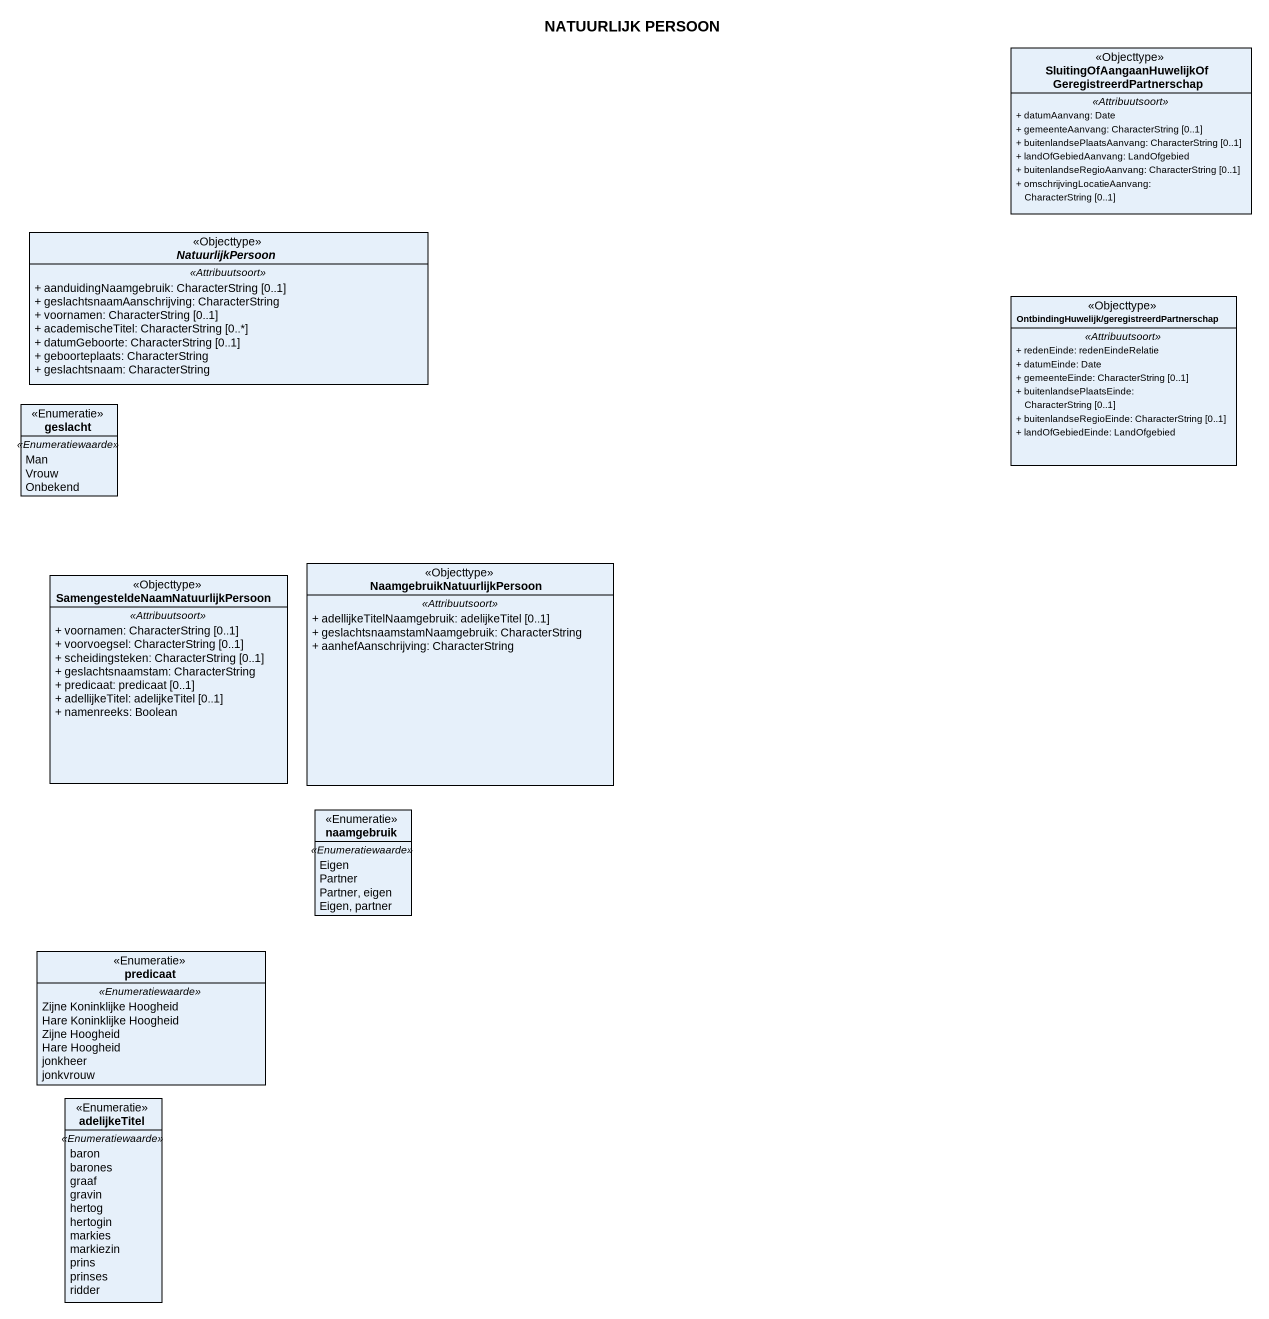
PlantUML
@startuml
title NATUURLIJK PERSOON
hide circle
hide empty members
skinparam classAttributeIconSize 0
class "SluitingOfAangaanHuwelijkOfGeregistreerdPartnerschap" as SluitingOfAangaanHuwelijkOfG <<Objecttype>> {
  .. <<Attribuutsoort>> ..
  + datumAanvang: Date
  + gemeenteAanvang: CharacterString [0..1]
  + buitenlandsePlaatsAanvang: CharacterString [0..1]
  + landOfGebiedAanvang: LandOfgebied
  + buitenlandseRegioAanvang: CharacterString [0..1]
  + omschrijvingLocatieAanvang: CharacterString [0..1]
}
abstract class NatuurlijkPersoon <<Objecttype>> {
  .. <<Attribuutsoort>> ..
  + aanduidingNaamgebruik: CharacterString [0..1]
  + geslachtsnaamAanschrijving: CharacterString
  + voornamen: CharacterString [0..1]
  + academischeTitel: CharacterString [0..*]
  + datumGeboorte: CharacterString [0..1]
  + geboorteplaats: CharacterString
  + geslachtsnaam: CharacterString
}
class "OntbindingHuwelijk/geregistreerdPartnerschap" as OntbindingHuwelijk <<Objecttype>> {
  .. <<Attribuutsoort>> ..
  + redenEinde: redenEindeRelatie
  + datumEinde: Date
  + gemeenteEinde: CharacterString [0..1]
  + buitenlandsePlaatsEinde: CharacterString [0..1]
  + buitenlandseRegioEinde: CharacterString [0..1]
  + landOfGebiedEinde: LandOfgebied
}
enum geslacht <<Enumeratie>> {
  .. <<Enumeratiewaarde>> ..
  Man
  Vrouw
  Onbekend
}
class "SamengesteldeNaamNatuurlijkPersoon" as SamengesteldeNaamNatuurlijkP <<Objecttype>> {
  .. <<Attribuutsoort>> ..
  + voornamen: CharacterString [0..1]
  + voorvoegsel: CharacterString [0..1]
  + scheidingsteken: CharacterString [0..1]
  + geslachtsnaamstam: CharacterString
  + predicaat: predicaat [0..1]
  + adellijkeTitel: adelijkeTitel [0..1]
  + namenreeks: Boolean
}
class NaamgebruikNatuurlijkPersoon <<Objecttype>> {
  .. <<Attribuutsoort>> ..
  + adellijkeTitelNaamgebruik: adelijkeTitel [0..1]
  + geslachtsnaamstamNaamgebruik: CharacterString
  + aanhefAanschrijving: CharacterString
}
enum naamgebruik <<Enumeratie>> {
  .. <<Enumeratiewaarde>> ..
  Eigen
  Partner
  Partner, eigen
  Eigen, partner
}
enum predicaat <<Enumeratie>> {
  .. <<Enumeratiewaarde>> ..
  Zijne Koninklijke Hoogheid
  Hare Koninklijke Hoogheid
  Zijne Hoogheid
  Hare Hoogheid
  jonkheer
  jonkvrouw
}
enum adelijkeTitel <<Enumeratie>> {
  .. <<Enumeratiewaarde>> ..
  baron
  barones
  graaf
  gravin
  hertog
  hertogin
  markies
  markiezin
  prins
  prinses
  ridder
}
@enduml
